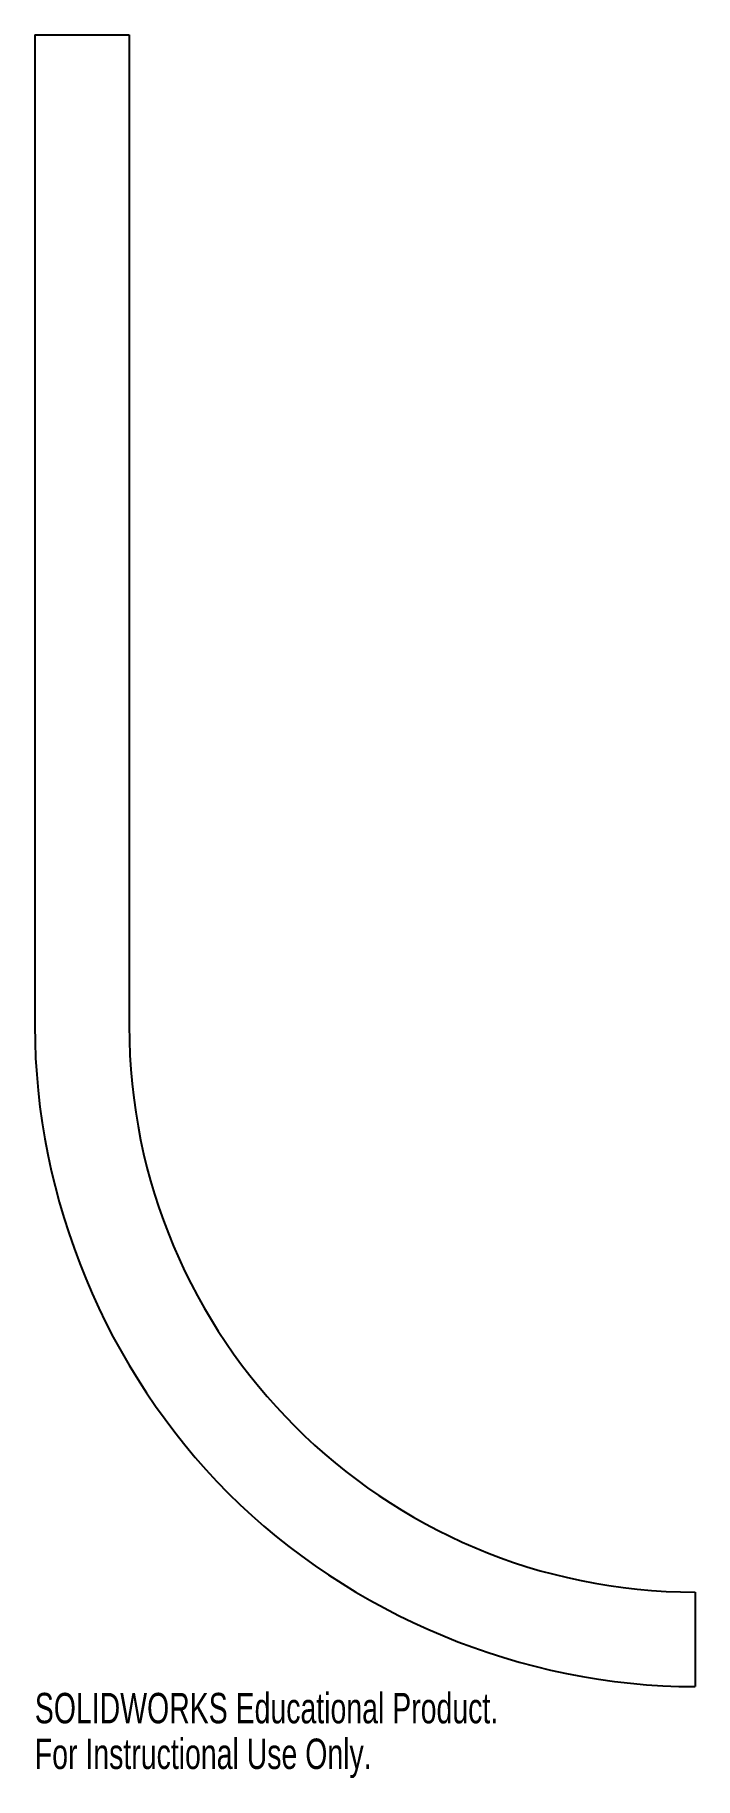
# Model space of a CAD drawing. Header units: millimetres. Extents: x -290 to -185, y -277 to 0.
import ezdxf

# ---------------------------------------------------------------- set-up
doc = ezdxf.new("R2010")
doc.units = ezdxf.units.MM
doc.styles.add('SLDTEXTSTYLE0', font='TXT', dxfattribs={"width": 0.7})

msp = doc.modelspace()

# ---------------------------------------------------------------- linework, layer by layer
at = {"color": 7, "linetype": 'Continuous', "lineweight": 25}
for p, q in [((-289.96, 0), (-289.96, -157.5)), ((-289.96, 0), (-274.96, 0)), ((-274.96, 0), (-274.96, -157.5)), ((-184.96, -247.5), (-184.96, -262.5))]:
    msp.add_line(p, q, dxfattribs=at)
msp.add_arc((-184.96, -157.5), 90, 180, 270, dxfattribs=at)
msp.add_open_spline([(-289.96, -157.5), (-289.96, -184.99), (-278.64, -212.31), (-239.77, -251.18), (-212.45, -262.5), (-184.96, -262.5)], degree=3, knots=[0, 0, 0, 0, 0.5, 0.5, 1, 1, 1, 1], dxfattribs=at)

# ---------------------------------------------------------------- texts
at = {"color": 7, "linetype": 'Continuous', "char_height": 4.8336, "attachment_point": 1, "style": 'SLDTEXTSTYLE0'}
for s, insert in [('SOLIDWORKS Educational Product.', (-289.96, -263.51)), ('For Instructional Use Only.', (-289.96, -270.77))]:
    msp.add_mtext(s, dxfattribs=dict(at, insert=insert))

doc.saveas('drawing.dxf')
